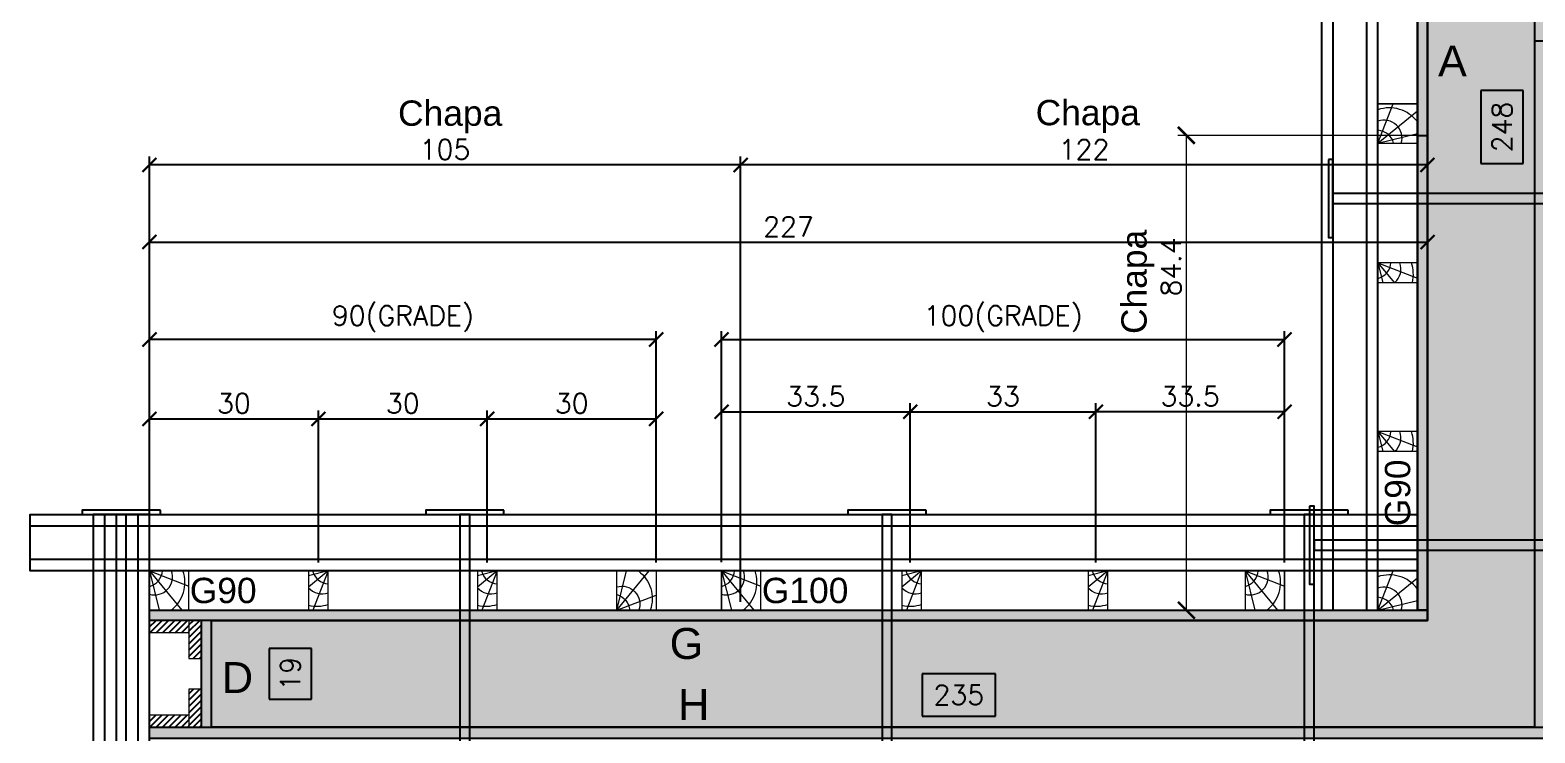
# Model space of a CAD drawing. Extents: x -23436 to 4767, y -4131 to 9755.
# Drawn here: x -15525 to -14990, y 2162 to 2412 of the extents above; entities that cross this region are included whole.
import ezdxf
from ezdxf.enums import TextEntityAlignment as Align

# ---------------------------------------------------------------- set-up
doc = ezdxf.new("R2010")
doc.units = 0
doc.header["$PDMODE"] = 2
doc.header["$PDSIZE"] = 10
doc.linetypes.add('CABLIN', pattern=[0.35, 0.25, -0.1])
doc.linetypes.add('HIDDEN', pattern=[9.525, 6.35, -3.175])
doc.layers.get('0').update_dxf_attribs({"lineweight": 13})
doc.layers.get('Defpoints').update_dxf_attribs({"lineweight": 13})
for name, color, linetype in [('Barra de Ancoragem', 20, 'Continuous'), ('CHAPA', 1, 'Continuous'), ('Concreto', 250, 'HIDDEN'), ('Cota', 4, 'Continuous'), ('Cota Seção (2x)', 4, 'Continuous'), ('Hachura', 252, 'CABLIN'), ('Painéis', 30, 'Continuous'), ('Perfil Metálico', 224, 'Continuous'), ('TEXTO_GERAL', 7, 'Continuous')]:
    doc.layers.add(name, color=color, linetype=linetype)
for name, color, linetype, lineweight in [('contorno de painel', 7, 'Continuous', 13), ('Madeira', 100, 'Continuous', 13), ('sarrafo', 93, 'Continuous', 13), ('Texto Seção', 7, 'Continuous', 15)]:
    doc.layers.add(name, color=color, linetype=linetype, lineweight=lineweight)
doc.styles.add('ARIAL', font='arial.ttf', dxfattribs={"oblique": 15, "height": 25})
doc.styles.add('ROMANS', font='romans.shx')
doc.styles.add('SANSSERIF', font='sas_____.pfb')
doc.dimstyles.new('COTA SECAO', dxfattribs={"dimtxt": 7, "dimasz": 5, "dimexe": 3, "dimexo": 3, "dimgap": 2, "dimtad": 3, "dimdec": 1, "dimlfac": 0.5, "dimzin": 12, "dimdsep": 46, "dimtxsty": 'ROMANS', "dimblk": 'ARCHTICK', "dimcen": 0, "dimclrd": 4, "dimclre": 4, "dimclrt": 1, "dimadec": 1, "dimazin": 3, "dimtfac": 1, "dimtdec": 1, "dimtmove": 0, "dimatfit": 3, "dimldrblk": 'OBLIQUE', "dimfxl": 0, "dimtolj": 1, "dimtzin": 12, "dimarcsym": 0})
doc.dimstyles.new('SECÇÃO 2', dxfattribs={"dimtxt": 7, "dimasz": 6, "dimexe": 0.18, "dimexo": 2, "dimgap": -4, "dimtad": 3, "dimdec": 1, "dimlfac": 0.5, "dimzin": 12, "dimdsep": 46, "dimtxsty": 'ROMANS', "dimblk": 'ARCHTICK', "dimcen": 0.09, "dimse1": 1, "dimse2": 1, "dimsd1": 1, "dimsd2": 1, "dimclrd": 180, "dimclre": 5, "dimclrt": 1, "dimadec": 0, "dimazin": 3, "dimtfac": 1, "dimtdec": 1, "dimtofl": 0, "dimtmove": 0, "dimatfit": 3, "dimldrblk": 'ARCHTICK', "dimfxl": 0, "dimtolj": 1, "dimtzin": 0, "dimarcsym": 0})

# ---------------------------------------------------------------- blocks, each defined once
blk = doc.blocks.new('*D1323')
at = {"layer": 'contorno de painel', "color": 180, "lineweight": -2, "transparency": 16777216}
for p, q in [((-15424.64, 2192.12), (-15439.64, 2192.12)), ((-15439.64, 2192.12), (-15439.64, 2174.12)), ((-15424.64, 2174.12), (-15424.64, 2192.12)), ((-15439.64, 2174.12), (-15424.64, 2174.12))]:
    blk.add_line(p, q, dxfattribs=at)
at = {"layer": 'Defpoints', "color": 0, "transparency": 16777216}
for p in [(-15482.18, 2202.12), (-15482.18, 2164.12), (-15420.64, 2164.12)]:
    blk.add_point(p, dxfattribs=at)
at = {"layer": 'contorno de painel', "color": 1, "transparency": 16777216, "insert": (-15432.14, 2183.12), "char_height": 7, "attachment_point": 5, "rotation": 90, "style": 'ROMANS'}
blk.add_mtext('\\A1;19', dxfattribs=at)
blk = doc.blocks.new('_ArchTick')
at = {"color": 0, "linetype": 'ByBlock', "const_width": 0.15}
blk.add_lwpolyline([(-0.5, -0.5), (0.5, 0.5)], dxfattribs=at)
blk = doc.blocks.new('*D1324')
at = {"layer": 'contorno de painel', "color": 180, "lineweight": -2, "transparency": 16777216}
for p, q in [((-15181.66, 2183.12), (-15207.66, 2183.12)), ((-15207.66, 2183.12), (-15207.66, 2168.12)), ((-15181.66, 2168.12), (-15181.66, 2183.12)), ((-15207.66, 2168.12), (-15181.66, 2168.12))]:
    blk.add_line(p, q, dxfattribs=at)
at = {"layer": 'Defpoints', "color": 0, "transparency": 16777216}
for p in [(-15460.18, 2164.12), (-14990.18, 2164.12), (-14990.18, 2164.12)]:
    blk.add_point(p, dxfattribs=at)
at = {"layer": 'contorno de painel', "color": 1, "transparency": 16777216, "insert": (-15194.66, 2175.62), "char_height": 7, "attachment_point": 5, "style": 'ROMANS'}
blk.add_mtext('\\A1;235', dxfattribs=at)
blk = doc.blocks.new('*D1325')
at = {"layer": 'contorno de painel', "color": 180, "lineweight": -2, "transparency": 16777216}
for p, q in [((-14994.18, 2390.49), (-15009.18, 2390.49)), ((-15009.18, 2390.49), (-15009.18, 2364.49)), ((-14994.18, 2364.49), (-14994.18, 2390.49)), ((-15009.18, 2364.49), (-14994.18, 2364.49))]:
    blk.add_line(p, q, dxfattribs=at)
at = {"layer": 'Defpoints', "color": 0, "transparency": 16777216}
for p in [(-14990.18, 2660.12), (-14990.18, 2164.12), (-14990.18, 2164.12)]:
    blk.add_point(p, dxfattribs=at)
at = {"layer": 'contorno de painel', "color": 1, "transparency": 16777216, "insert": (-15001.68, 2377.49), "char_height": 7, "attachment_point": 5, "rotation": 90, "style": 'ROMANS'}
blk.add_mtext('\\A1;248', dxfattribs=at)
blk = doc.blocks.new('*D1328')
at = {"layer": 'contorno de painel', "color": 180, "lineweight": -2, "transparency": 16777216}
for p, q in [((-15011.21, 2451.89), (-15026.21, 2451.89)), ((-15026.21, 2451.89), (-15026.21, 2415.55)), ((-15011.21, 2415.55), (-15011.21, 2451.89)), ((-15026.21, 2415.55), (-15011.21, 2415.55))]:
    blk.add_line(p, q, dxfattribs=at)
at = {"layer": 'Defpoints', "color": 0, "transparency": 16777216}
for p in [(-15031.78, 2618.52), (-15031.78, 2205.72), (-15007.21, 2205.72)]:
    blk.add_point(p, dxfattribs=at)
at = {"layer": 'contorno de painel', "color": 1, "transparency": 16777216, "insert": (-15018.71, 2433.72), "char_height": 7, "attachment_point": 5, "rotation": 90, "style": 'ROMANS'}
blk.add_mtext('\\A1;206.4', dxfattribs=at)
blk = doc.blocks.new('*D1256')
at = {"layer": 'Cota Seção (2x)', "color": 4, "lineweight": 5, "transparency": 16777216}
for p, q in [((-15031.18, 2374.52), (-15116.82, 2374.52)), ((-15113.82, 2205.72), (-15113.82, 2374.52)), ((-15031.18, 2205.72), (-15116.82, 2205.72))]:
    blk.add_line(p, q, dxfattribs=at)
at = {"layer": 'Defpoints', "color": 0, "transparency": 16777216}
for p in [(-15113.82, 2374.52), (-15028.18, 2374.52), (-15028.18, 2205.72)]:
    blk.add_point(p, dxfattribs=at)
at = {"layer": 'Cota Seção (2x)', "color": 4, "lineweight": 5, "transparency": 16777216, "xscale": 6, "yscale": 6, "zscale": 6}
for p, rotation in [((-15113.82, 2374.52), 90), ((-15113.82, 2205.72), 270)]:
    blk.add_blockref('_ArchTick', p, dxfattribs=dict(at, rotation=rotation))
at = {"layer": 'Cota Seção (2x)', "color": 1, "transparency": 16777216, "insert": (-15119.32, 2327.74), "char_height": 7, "attachment_point": 5, "rotation": 90, "style": 'ROMANS'}
blk.add_mtext('\\A1;84.4 ', dxfattribs=at)
blk = doc.blocks.new('_OBLIQUE')
at = {"color": 0, "linetype": 'ByBlock', "lineweight": -2}
for p, q in [((0, 0), (-1, 0)), ((-0.5, -0.5), (0.5, 0.5))]:
    blk.add_line(p, q, dxfattribs=at)
blk = doc.blocks.new('*D1273')
at = {"layer": 'Cota', "color": 4, "lineweight": -2, "transparency": 16777216}
for p, q in [((-15482.18, 2208.72), (-15482.18, 2339.6)), ((-15482.18, 2336.6), (-15028.18, 2336.6)), ((-15028.18, 2208.72), (-15028.18, 2339.6))]:
    blk.add_line(p, q, dxfattribs=at)
at = {"layer": 'Defpoints', "color": 0, "transparency": 16777216}
for p in [(-15028.18, 2336.6), (-15482.18, 2205.72), (-15028.18, 2205.72)]:
    blk.add_point(p, dxfattribs=at)
at = {"layer": 'Cota', "color": 4, "lineweight": -2, "transparency": 16777216, "xscale": 5, "yscale": 5, "zscale": 5, "rotation": 180}
blk.add_blockref('_ArchTick', (-15482.18, 2336.6), dxfattribs=at)
at = {"layer": 'Cota', "color": 4, "lineweight": -2, "transparency": 16777216, "xscale": 5, "yscale": 5, "zscale": 5}
blk.add_blockref('_ArchTick', (-15028.18, 2336.6), dxfattribs=at)
at = {"layer": 'Cota', "color": 1, "transparency": 16777216, "insert": (-15255.18, 2342.1), "char_height": 7, "attachment_point": 5, "style": 'ROMANS'}
blk.add_mtext('\\A1;227', dxfattribs=at)
blk = doc.blocks.new('PONTALETE')
at = {"layer": 'Madeira'}
for q in [(2.71, 7), (7, 5.76), (7, 1.74)]:
    blk.add_line((0, 0), q, dxfattribs=at)
blk.add_lwpolyline([(0, 0), (7, 0), (7, 7), (0, 7)], close=True, dxfattribs=at)
for centre, radius, start, end in [((2.04, 0.06), 6.23, 37.2818, 109.0913), ((1.09, 0.9), 3.19, 343.603, 109.9847), ((-0.21, -0.78), 3.09, 14.6322, 86.0383)]:
    blk.add_arc(centre, radius, start, end, dxfattribs=at)
blk = doc.blocks.new('MEIO PONTALETE')
at = {"layer": 'Madeira'}
for q in [(2.71, 7), (3.5, 2.88), (3.5, 0.87)]:
    blk.add_line((0, 0), q, dxfattribs=at)
blk.add_lwpolyline([(0, 0), (3.5, 0), (3.5, 7), (0, 7)], close=True, dxfattribs=at)
for centre, radius, start, end in [((2.04, 0.06), 6.23, 76.4499, 109.0913), ((1.09, 0.9), 3.19, 40.9063, 109.9847), ((-0.21, -0.78), 3.09, 14.6322, 86.0383)]:
    blk.add_arc(centre, radius, start, end, dxfattribs=at)
blk = doc.blocks.new('*D1274')
at = {"layer": 'Cota', "color": 4, "lineweight": -2, "transparency": 16777216}
for p, q in [((-15482.18, 2222.72), (-15482.18, 2276.74)), ((-15482.18, 2273.74), (-15422.18, 2273.74)), ((-15422.18, 2222.72), (-15422.18, 2276.74))]:
    blk.add_line(p, q, dxfattribs=at)
at = {"layer": 'Defpoints', "color": 0, "transparency": 16777216}
for p in [(-15422.18, 2273.74), (-15482.18, 2219.72), (-15422.18, 2219.72)]:
    blk.add_point(p, dxfattribs=at)
at = {"layer": 'Cota', "color": 4, "lineweight": -2, "transparency": 16777216, "xscale": 5, "yscale": 5, "zscale": 5, "rotation": 180}
blk.add_blockref('_ArchTick', (-15482.18, 2273.74), dxfattribs=at)
at = {"layer": 'Cota', "color": 4, "lineweight": -2, "transparency": 16777216, "xscale": 5, "yscale": 5, "zscale": 5}
blk.add_blockref('_ArchTick', (-15422.18, 2273.74), dxfattribs=at)
at = {"layer": 'Cota', "color": 1, "transparency": 16777216, "insert": (-15452.18, 2279.24), "char_height": 7, "attachment_point": 5, "style": 'ROMANS'}
blk.add_mtext('\\A1;30', dxfattribs=at)
blk = doc.blocks.new('*D1275')
at = {"layer": 'Cota', "color": 4, "lineweight": -2, "transparency": 16777216}
for p, q in [((-15422.18, 2222.72), (-15422.18, 2276.74)), ((-15422.18, 2273.74), (-15362.18, 2273.74)), ((-15362.18, 2222.72), (-15362.18, 2276.74))]:
    blk.add_line(p, q, dxfattribs=at)
at = {"layer": 'Defpoints', "color": 0, "transparency": 16777216}
for p in [(-15362.18, 2273.74), (-15422.18, 2219.72), (-15362.18, 2219.72)]:
    blk.add_point(p, dxfattribs=at)
at = {"layer": 'Cota', "color": 4, "lineweight": -2, "transparency": 16777216, "xscale": 5, "yscale": 5, "zscale": 5, "rotation": 180}
blk.add_blockref('_ArchTick', (-15422.18, 2273.74), dxfattribs=at)
at = {"layer": 'Cota', "color": 4, "lineweight": -2, "transparency": 16777216, "xscale": 5, "yscale": 5, "zscale": 5}
blk.add_blockref('_ArchTick', (-15362.18, 2273.74), dxfattribs=at)
at = {"layer": 'Cota', "color": 1, "transparency": 16777216, "insert": (-15392.18, 2279.24), "char_height": 7, "attachment_point": 5, "style": 'ROMANS'}
blk.add_mtext('\\A1;30', dxfattribs=at)
blk = doc.blocks.new('*D1276')
at = {"layer": 'Cota', "color": 4, "lineweight": -2, "transparency": 16777216}
for p, q in [((-15362.18, 2222.72), (-15362.18, 2276.74)), ((-15362.18, 2273.74), (-15302.18, 2273.74)), ((-15302.18, 2222.72), (-15302.18, 2276.74))]:
    blk.add_line(p, q, dxfattribs=at)
at = {"layer": 'Defpoints', "color": 0, "transparency": 16777216}
for p in [(-15302.18, 2273.74), (-15362.18, 2219.72), (-15302.18, 2219.72)]:
    blk.add_point(p, dxfattribs=at)
at = {"layer": 'Cota', "color": 4, "lineweight": -2, "transparency": 16777216, "xscale": 5, "yscale": 5, "zscale": 5, "rotation": 180}
blk.add_blockref('_ArchTick', (-15362.18, 2273.74), dxfattribs=at)
at = {"layer": 'Cota', "color": 4, "lineweight": -2, "transparency": 16777216, "xscale": 5, "yscale": 5, "zscale": 5}
blk.add_blockref('_ArchTick', (-15302.18, 2273.74), dxfattribs=at)
at = {"layer": 'Cota', "color": 1, "transparency": 16777216, "insert": (-15332.18, 2279.24), "char_height": 7, "attachment_point": 5, "style": 'ROMANS'}
blk.add_mtext('\\A1;30', dxfattribs=at)
blk = doc.blocks.new('*D1277')
at = {"layer": 'Cota', "color": 4, "lineweight": -2, "transparency": 16777216}
for p, q in [((-15482.18, 2222.72), (-15482.18, 2304.95)), ((-15302.18, 2222.72), (-15302.18, 2304.95)), ((-15302.18, 2301.95), (-15482.18, 2301.95))]:
    blk.add_line(p, q, dxfattribs=at)
at = {"layer": 'Defpoints', "color": 0, "transparency": 16777216}
for p in [(-15482.18, 2301.95), (-15482.18, 2219.72), (-15302.18, 2219.72)]:
    blk.add_point(p, dxfattribs=at)
at = {"layer": 'Cota', "color": 4, "lineweight": -2, "transparency": 16777216, "xscale": 5, "yscale": 5, "zscale": 5, "rotation": 180}
blk.add_blockref('_ArchTick', (-15482.18, 2301.95), dxfattribs=at)
at = {"layer": 'Cota', "color": 4, "lineweight": -2, "transparency": 16777216, "xscale": 5, "yscale": 5, "zscale": 5}
blk.add_blockref('_ArchTick', (-15302.18, 2301.95), dxfattribs=at)
at = {"layer": 'Cota', "color": 1, "transparency": 16777216, "insert": (-15392.18, 2309.29), "char_height": 7, "attachment_point": 5, "style": 'ROMANS'}
blk.add_mtext('\\A1;90(GRADE)', dxfattribs=at)
blk = doc.blocks.new('*D1278')
at = {"layer": 'Cota', "color": 4, "lineweight": -2, "transparency": 16777216}
for p, q in [((-15272.18, 2208.72), (-15272.18, 2366.99)), ((-15028.18, 2363.99), (-15272.18, 2363.99)), ((-15028.18, 2208.72), (-15028.18, 2366.99))]:
    blk.add_line(p, q, dxfattribs=at)
at = {"layer": 'Defpoints', "color": 0, "transparency": 16777216}
for p in [(-15272.18, 2363.99), (-15272.18, 2205.72), (-15028.18, 2205.72)]:
    blk.add_point(p, dxfattribs=at)
at = {"layer": 'Cota', "color": 4, "lineweight": -2, "transparency": 16777216, "xscale": 5, "yscale": 5, "zscale": 5, "rotation": 180}
blk.add_blockref('_ArchTick', (-15272.18, 2363.99), dxfattribs=at)
at = {"layer": 'Cota', "color": 4, "lineweight": -2, "transparency": 16777216, "xscale": 5, "yscale": 5, "zscale": 5}
blk.add_blockref('_ArchTick', (-15028.18, 2363.99), dxfattribs=at)
at = {"layer": 'Cota', "color": 1, "transparency": 16777216, "insert": (-15150.18, 2369.49), "char_height": 7, "attachment_point": 5, "style": 'ROMANS'}
blk.add_mtext('\\A1;122', dxfattribs=at)
blk = doc.blocks.new('*D1279')
at = {"layer": 'Cota', "color": 4, "lineweight": -2, "transparency": 16777216}
for p, q in [((-15482.18, 2222.72), (-15482.18, 2366.99)), ((-15272.18, 2363.99), (-15482.18, 2363.99)), ((-15272.18, 2222.72), (-15272.18, 2366.99))]:
    blk.add_line(p, q, dxfattribs=at)
at = {"layer": 'Defpoints', "color": 0, "transparency": 16777216}
for p in [(-15482.18, 2363.99), (-15482.18, 2219.72), (-15272.18, 2219.72)]:
    blk.add_point(p, dxfattribs=at)
at = {"layer": 'Cota', "color": 4, "lineweight": -2, "transparency": 16777216, "xscale": 5, "yscale": 5, "zscale": 5, "rotation": 180}
blk.add_blockref('_ArchTick', (-15482.18, 2363.99), dxfattribs=at)
at = {"layer": 'Cota', "color": 4, "lineweight": -2, "transparency": 16777216, "xscale": 5, "yscale": 5, "zscale": 5}
blk.add_blockref('_ArchTick', (-15272.18, 2363.99), dxfattribs=at)
at = {"layer": 'Cota', "color": 1, "transparency": 16777216, "insert": (-15377.18, 2369.49), "char_height": 7, "attachment_point": 5, "style": 'ROMANS'}
blk.add_mtext('\\A1;105', dxfattribs=at)
blk = doc.blocks.new('*D1343')
at = {"layer": 'Cota Seção (2x)', "color": 4, "lineweight": -2, "transparency": 16777216}
for p, q in [((-15278.96, 2222.76), (-15278.96, 2279.29)), ((-15211.96, 2222.73), (-15211.96, 2279.29)), ((-15278.96, 2276.29), (-15211.96, 2276.29))]:
    blk.add_line(p, q, dxfattribs=at)
at = {"layer": 'Defpoints', "color": 0, "transparency": 16777216}
for p in [(-15211.96, 2276.29), (-15278.96, 2219.76), (-15211.96, 2219.73)]:
    blk.add_point(p, dxfattribs=at)
at = {"layer": 'Cota Seção (2x)', "color": 4, "lineweight": -2, "transparency": 16777216, "xscale": 5, "yscale": 5, "zscale": 5, "rotation": 180}
blk.add_blockref('_ArchTick', (-15278.96, 2276.29), dxfattribs=at)
at = {"layer": 'Cota Seção (2x)', "color": 4, "lineweight": -2, "transparency": 16777216, "xscale": 5, "yscale": 5, "zscale": 5}
blk.add_blockref('_ArchTick', (-15211.96, 2276.29), dxfattribs=at)
at = {"layer": 'Cota Seção (2x)', "color": 1, "transparency": 16777216, "insert": (-15245.46, 2281.79), "char_height": 7, "attachment_point": 5, "style": 'ROMANS'}
blk.add_mtext('\\A1;33.5', dxfattribs=at)
blk = doc.blocks.new('*D1344')
at = {"layer": 'Cota Seção (2x)', "color": 4, "lineweight": -2, "transparency": 16777216}
for p, q in [((-15146, 2222.75), (-15146, 2279.29)), ((-15078.96, 2222.76), (-15078.96, 2279.29)), ((-15078.96, 2276.29), (-15146, 2276.29))]:
    blk.add_line(p, q, dxfattribs=at)
at = {"layer": 'Defpoints', "color": 0, "transparency": 16777216}
for p in [(-15146, 2276.29), (-15146, 2219.75), (-15078.96, 2219.76)]:
    blk.add_point(p, dxfattribs=at)
at = {"layer": 'Cota Seção (2x)', "color": 4, "lineweight": -2, "transparency": 16777216, "xscale": 5, "yscale": 5, "zscale": 5, "rotation": 180}
blk.add_blockref('_ArchTick', (-15146, 2276.29), dxfattribs=at)
at = {"layer": 'Cota Seção (2x)', "color": 4, "lineweight": -2, "transparency": 16777216, "xscale": 5, "yscale": 5, "zscale": 5}
blk.add_blockref('_ArchTick', (-15078.96, 2276.29), dxfattribs=at)
at = {"layer": 'Cota Seção (2x)', "color": 1, "transparency": 16777216, "insert": (-15112.48, 2281.79), "char_height": 7, "attachment_point": 5, "style": 'ROMANS'}
blk.add_mtext('\\A1;33.5', dxfattribs=at)
blk = doc.blocks.new('*D1345')
at = {"layer": 'Cota Seção (2x)', "color": 4, "lineweight": -2, "transparency": 16777216}
for p, q in [((-15211.96, 2222.76), (-15211.96, 2279.29)), ((-15146, 2222.75), (-15146, 2279.29)), ((-15211.96, 2276.29), (-15146, 2276.29))]:
    blk.add_line(p, q, dxfattribs=at)
at = {"layer": 'Defpoints', "color": 0, "transparency": 16777216}
for p in [(-15146, 2276.29), (-15211.96, 2219.76), (-15146, 2219.75)]:
    blk.add_point(p, dxfattribs=at)
at = {"layer": 'Cota Seção (2x)', "color": 4, "lineweight": -2, "transparency": 16777216, "xscale": 5, "yscale": 5, "zscale": 5, "rotation": 180}
blk.add_blockref('_ArchTick', (-15211.96, 2276.29), dxfattribs=at)
at = {"layer": 'Cota Seção (2x)', "color": 4, "lineweight": -2, "transparency": 16777216, "xscale": 5, "yscale": 5, "zscale": 5}
blk.add_blockref('_ArchTick', (-15146, 2276.29), dxfattribs=at)
at = {"layer": 'Cota Seção (2x)', "color": 1, "transparency": 16777216, "insert": (-15178.98, 2281.79), "char_height": 7, "attachment_point": 5, "style": 'ROMANS'}
blk.add_mtext('\\A1;33', dxfattribs=at)
blk = doc.blocks.new('*D1346')
at = {"layer": 'Cota Seção (2x)', "color": 4, "lineweight": -2, "transparency": 16777216}
for p, q in [((-15278.96, 2222.76), (-15278.96, 2304.95)), ((-15078.96, 2222.72), (-15078.96, 2304.95)), ((-15278.96, 2301.95), (-15078.96, 2301.95))]:
    blk.add_line(p, q, dxfattribs=at)
at = {"layer": 'Defpoints', "color": 0, "transparency": 16777216}
for p in [(-15078.96, 2301.95), (-15278.96, 2219.76), (-15078.96, 2219.72)]:
    blk.add_point(p, dxfattribs=at)
at = {"layer": 'Cota Seção (2x)', "color": 4, "lineweight": -2, "transparency": 16777216, "xscale": 5, "yscale": 5, "zscale": 5, "rotation": 180}
blk.add_blockref('_ArchTick', (-15278.96, 2301.95), dxfattribs=at)
at = {"layer": 'Cota Seção (2x)', "color": 4, "lineweight": -2, "transparency": 16777216, "xscale": 5, "yscale": 5, "zscale": 5}
blk.add_blockref('_ArchTick', (-15078.96, 2301.95), dxfattribs=at)
at = {"layer": 'Cota Seção (2x)', "color": 1, "transparency": 16777216, "insert": (-15178.96, 2309.29), "char_height": 7, "attachment_point": 5, "style": 'ROMANS'}
blk.add_mtext('\\A1;100(GRADE)', dxfattribs=at)

msp = doc.modelspace()

# ---------------------------------------------------------------- hatches: boundary and pattern name
at = {"layer": 'Concreto'}
h = msp.add_hatch(dxfattribs=at)
h.set_pattern_fill('AR-CONC', color=256, scale=0.1, angle=-270)
h.set_pattern_definition([(140, (1422.901, 4570.816), (1.593909, 18.218467), [1.905, -20.955]), (85, (1422.901, 4570.816), (-19.105685, -3.524342), [1.524, -16.764058]), (190.45144, (1423.034, 4572.334), (-17.511775, 14.694125), [1.619, -17.809024]), (136.1842, (1417.82, 4570.816), (4.204233, 27.107904), [2.8575, -31.4325]), (186.63556, (1418.171, 4573.075), (-24.742612, 23.740413), [2.428502, -26.71356]), (81.18415, (1417.82, 4570.816), (-24.742612, 23.740413), [2.285997, -25.145973]), (111, (1419.091, 4573.356), (10.22652, 15.161439), [1.905, -20.955]), (56, (1419.091, 4573.356), (-18.418797, 6.180203), [1.524, -16.764]), (161.45145, (1419.943, 4574.62), (-8.192277, 21.341642), [1.619, -17.808994]), (127.5, (1422.901, 4570.816), (-8.455504, 0.3088603), [0, -16.5608, 0, -17.018, 0, -16.8275]), (97.5, (1422.901, 4570.816), (-10.0180575, 6.6819663), [0, -9.7028, 0, -16.1798, 0, -6.4135]), (57.5, (1422.901, 4565.1516), (0.5728744, 13.5590595), [0, -6.35, 0, -19.812, 0, -26.289]), (47.5, (1422.901, 4562.612), (-2.542649, 14.812918), [0, -8.255, 0, -13.1572, 0, -18.669])])
h.paths.add_polyline_path([(-15460.182, 2622.119), (-15460.182, 2660.119), (-14990.182, 2660.119), (-14990.182, 2164.117), (-15460.182, 2164.117), (-15460.182, 2202.117), (-15028.182, 2202.117), (-15028.182, 2622.119)])
at = {"layer": 'Hachura'}
h = msp.add_hatch(color=256, dxfattribs=at)
h.dxf.hatch_style = 1
h.paths.add_polyline_path([(-14990.182, 2164.117), (-14986.582, 2164.117), (-14986.582, 2660.119), (-14990.182, 2660.119)])
h = msp.add_hatch(color=256, dxfattribs=at)
h.dxf.hatch_style = 1
h.paths.add_polyline_path([(-15031.782, 2618.519), (-15028.182, 2618.519), (-15028.182, 2205.717), (-15031.782, 2205.717)])
h = msp.add_hatch(color=256, dxfattribs=at)
h.dxf.hatch_style = 1
h.paths.add_polyline_path([(-15028.182, 2202.117), (-15028.182, 2205.717), (-15482.182, 2205.717), (-15482.182, 2202.117)])
h = msp.add_hatch(dxfattribs=at)
h.set_pattern_fill('ANSI31', color=256, scale=0.5, style=0)
h.set_pattern_definition([(45, (-5979.23, 25732.1474), (-1.12253202, 1.12253202), [])])
h.paths.add_polyline_path([(-15468.182, 2197.717), (-15468.182, 2202.117), (-15482.182, 2202.117), (-15482.182, 2197.717)])
h = msp.add_hatch(dxfattribs=at)
h.set_pattern_fill('ANSI31', color=256, scale=0.5, style=0)
h.set_pattern_definition([(45, (-5979.23, 25083.5254), (-1.12253202, 1.12253202), [])])
h.paths.add_polyline_path([(-15468.182, 2202.117), (-15463.782, 2202.117), (-15463.782, 2188.617), (-15468.182, 2188.617)])
h = msp.add_hatch(color=256, dxfattribs=at)
h.dxf.hatch_style = 1
h.paths.add_polyline_path([(-15460.182, 2202.117), (-15463.782, 2202.117), (-15463.782, 2164.117), (-15460.182, 2164.117)])
h = msp.add_hatch(dxfattribs=at)
h.set_pattern_fill('ANSI31', color=256, scale=0.5, style=0)
h.set_pattern_definition([(45, (-5979.23, 25059.0254), (-1.12253202, 1.12253202), [])])
h.paths.add_polyline_path([(-15468.182, 2177.617), (-15463.782, 2177.617), (-15463.782, 2164.117), (-15468.182, 2164.117)])
h = msp.add_hatch(dxfattribs=at)
h.set_pattern_fill('ANSI31', color=256, scale=0.5, style=0)
h.set_pattern_definition([(45, (-5979.23, 25698.5474), (-1.12253202, 1.12253202), [])])
h.paths.add_polyline_path([(-15468.182, 2164.117), (-15468.182, 2168.517), (-15482.182, 2168.517), (-15482.182, 2164.117)])
h = msp.add_hatch(color=256, dxfattribs=at)
h.dxf.hatch_style = 1
h.paths.add_polyline_path([(-14968.182, 2164.117), (-14968.182, 2160.117), (-15482.182, 2160.117), (-15482.182, 2164.117)])

# ---------------------------------------------------------------- linework, layer by layer
for points in [[(-15031.782, 2205.717), (-15045.782, 2205.717), (-15045.782, 2385.717), (-15031.782, 2385.717)], [(-15482.182, 2205.717), (-15482.182, 2219.717), (-15302.182, 2219.717), (-15302.182, 2205.717)]]:
    msp.add_lwpolyline(points, close=True)
at = {"layer": 'Barra de Ancoragem', "flags": 128}
for points in [[(-15063.382, 2365.987), (-15063.382, 2338.251), (-15061.782, 2338.251), (-15061.782, 2365.987)], [(-15061.782, 2350.343), (-14952.582, 2350.343), (-14952.582, 2353.895), (-15061.782, 2353.895)], [(-15478.314, 2241.317), (-15506.05, 2241.317), (-15506.05, 2239.717), (-15478.314, 2239.717)], [(-15356.314, 2241.317), (-15384.05, 2241.317), (-15384.05, 2239.717), (-15356.314, 2239.717)], [(-15206.314, 2241.317), (-15234.05, 2241.317), (-15234.05, 2239.717), (-15206.314, 2239.717)], [(-15056.314, 2241.317), (-15084.05, 2241.317), (-15084.05, 2239.717), (-15056.314, 2239.717)], [(-15070.076, 2242.681), (-15070.076, 2214.944), (-15068.476, 2214.944), (-15068.476, 2242.681)], [(-15493.958, 2239.717), (-15493.958, 2111.694), (-15490.406, 2111.694), (-15490.406, 2239.717)], [(-15371.958, 2239.717), (-15371.958, 2126.117), (-15368.406, 2126.117), (-15368.406, 2239.717)], [(-15221.958, 2239.717), (-15221.958, 2126.117), (-15218.406, 2126.117), (-15218.406, 2239.717)], [(-15071.958, 2239.717), (-15071.958, 2126.117), (-15068.406, 2126.117), (-15068.406, 2239.717)], [(-15068.476, 2227.037), (-14952.582, 2227.037), (-14952.582, 2230.588), (-15068.476, 2230.588)]]:
    msp.add_lwpolyline(points, close=True, dxfattribs=at)
at = {"layer": 'CHAPA'}
for points in [[(-14990.182, 2164.117), (-14986.582, 2164.117), (-14986.582, 2660.119), (-14990.182, 2660.119)], [(-15031.782, 2205.717), (-15028.182, 2205.717), (-15028.182, 2618.519), (-15031.782, 2618.519)], [(-15482.182, 2205.717), (-15028.182, 2205.717), (-15028.182, 2202.117), (-15482.182, 2202.117)], [(-15460.182, 2202.117), (-15463.782, 2202.117), (-15463.782, 2164.117), (-15460.182, 2164.117)], [(-14968.182, 2164.117), (-14968.182, 2160.117), (-15482.182, 2160.117), (-15482.182, 2164.117)]]:
    msp.add_lwpolyline(points, close=True, dxfattribs=at)
at = {"layer": 'contorno de painel'}
for points in [[(-14990.182, 2164.117), (-14990.182, 2202.117), (-14990.182, 2202.117), (-14990.182, 2660.119), (-15460.182, 2660.119), (-15460.182, 2622.119), (-15028.182, 2622.119), (-15028.182, 2202.117), (-15460.182, 2202.117), (-15460.182, 2164.117)], [(-15028.182, 2205.717), (-15482.182, 2205.717), (-15482.182, 2202.117), (-15028.182, 2202.117)]]:
    msp.add_lwpolyline(points, close=True, dxfattribs=at)
at = {"layer": 'Madeira'}
msp.add_lwpolyline([(-15278.958, 2205.717), (-15278.958, 2219.717), (-15078.958, 2219.717), (-15078.958, 2205.717)], close=True, dxfattribs=at)
at = {"layer": 'Painéis', "color": 32, "true_color": 0xcd6928}
for p, q in [((-14990.182, 2408.117), (-14986.582, 2408.117)), ((-15031.782, 2374.519), (-15028.182, 2374.519))]:
    msp.add_line(p, q, dxfattribs=at)
for points in [[(-15460.182, 2622.119), (-15460.182, 2660.119), (-14990.182, 2660.119), (-14990.182, 2164.117), (-15460.182, 2164.117), (-15460.182, 2202.117), (-15028.182, 2202.117), (-15028.182, 2622.119)], [(-15031.782, 2618.519), (-15028.182, 2618.519), (-15028.182, 2205.717), (-15031.782, 2205.717)]]:
    msp.add_lwpolyline(points, close=True, dxfattribs=at)
at = {"layer": 'Perfil Metálico'}
for points in [[(-15065.782, 2205.717), (-15045.782, 2205.717), (-15045.782, 2618.519), (-15065.782, 2618.519)], [(-15049.782, 2618.519), (-15061.782, 2618.519), (-15061.782, 2205.717), (-15049.782, 2205.717)], [(-15031.782, 2239.717), (-15031.782, 2219.717), (-15524.58, 2219.717), (-15524.58, 2239.717)], [(-15524.58, 2223.717), (-15524.58, 2235.717), (-15031.782, 2235.717), (-15031.782, 2223.717)], [(-15502.182, 2111.694), (-15482.182, 2111.694), (-15482.182, 2239.717), (-15502.182, 2239.717)], [(-15486.182, 2239.717), (-15498.182, 2239.717), (-15498.182, 2111.694), (-15486.182, 2111.694)]]:
    msp.add_lwpolyline(points, close=True, dxfattribs=at)
at = {"layer": 'sarrafo'}
for points in [[(-15482.182, 2202.117), (-15468.182, 2202.117), (-15468.182, 2197.717), (-15482.182, 2197.717)], [(-15482.182, 2202.117), (-15468.182, 2202.117), (-15468.182, 2197.717), (-15482.182, 2197.717)], [(-15463.782, 2188.617), (-15463.782, 2202.117), (-15468.182, 2202.117), (-15468.182, 2188.617)], [(-15463.782, 2188.617), (-15463.782, 2202.117), (-15468.182, 2202.117), (-15468.182, 2188.617)], [(-15463.782, 2164.117), (-15463.782, 2177.617), (-15468.182, 2177.617), (-15468.182, 2164.117)], [(-15463.782, 2164.117), (-15463.782, 2177.617), (-15468.182, 2177.617), (-15468.182, 2164.117)], [(-15482.182, 2168.517), (-15468.182, 2168.517), (-15468.182, 2164.117), (-15482.182, 2164.117)], [(-15482.182, 2168.517), (-15468.182, 2168.517), (-15468.182, 2164.117), (-15482.182, 2164.117)]]:
    msp.add_lwpolyline(points, close=True, dxfattribs=at)

# ---------------------------------------------------------------- block references
at = {"layer": 'Madeira', "xscale": 2, "yscale": 2, "zscale": 2}
for p in [(-15045.782, 2371.717), (-15045.782, 2205.717)]:
    msp.add_blockref('PONTALETE', p, dxfattribs=at)
at = {"layer": 'Madeira'}
for name, p, xscale, yscale, zscale, rotation in [('MEIO PONTALETE', (-15045.782, 2329.217), 1.999999997962732, 1.999999997962732, 1.999999997962732, 269.9999999999999), ('MEIO PONTALETE', (-15045.782, 2269.218), 1.999999997962732, 1.999999997962732, 1.999999997962732, 269.9999999999999), ('PONTALETE', (-15482.182, 2219.717), 2, 2, 2, 269.9999999999999), ('MEIO PONTALETE', (-15418.681, 2219.717), 1.999999997962732, 1.999999997962732, 1.999999997962732, 179.9999999999999), ('MEIO PONTALETE', (-15358.682, 2219.717), 1.999999997962732, 1.999999997962732, 1.999999997962732, 179.9999999999999), ('PONTALETE', (-15316.182, 2205.717), -2, 2, 2, 270.0000000000001), ('PONTALETE', (-15278.958, 2219.717), 2, 2, 2, 270), ('MEIO PONTALETE', (-15207.891, 2219.717), 1.999999997962732, 1.999999997962732, 1.999999997962732, 179.9999999999999), ('MEIO PONTALETE', (-15141.733, 2219.717), 1.999999997962732, 1.999999997962732, 1.999999997962732, 179.9999999999999), ('PONTALETE', (-15092.958, 2219.717), 2, 2, 2, 270)]:
    msp.add_blockref(name, p, dxfattribs=dict(at, xscale=xscale, yscale=yscale, zscale=zscale, rotation=rotation))

# ---------------------------------------------------------------- texts
at = {"layer": 'Texto Seção', "color": 0, "linetype": 'Continuous', "style": 'SANSSERIF'}
msp.add_text('G90', height=9, rotation=90, dxfattribs=at).set_placement((-15038.818, 2235.549), align=Align.MIDDLE_LEFT)
for s, p in [('G90', (-15467.868, 2212.754)), ('G100', (-15264.644, 2212.754))]:
    msp.add_text(s, height=9, dxfattribs=at).set_placement(p, align=Align.MIDDLE_LEFT)
at = {"layer": 'TEXTO_GERAL', "style": 'ARIAL'}
for s, p in [('A', (-15019.316, 2400.948)), ('G', (-15291.403, 2193.909)), ('D', (-15450.894, 2181.8)), ('H', (-15288.827, 2172.255))]:
    msp.add_text(s, height=11, dxfattribs=at).set_placement(p, align=Align.MIDDLE_CENTER)
at = {"layer": 'TEXTO_GERAL', "color": 0, "linetype": 'Continuous', "style": 'SANSSERIF'}
for p in [(-15393.884, 2382.415), (-15167.379, 2382.604)]:
    msp.add_text('Chapa', height=9, dxfattribs=at).set_placement(p, align=Align.MIDDLE_LEFT)
msp.add_text('Chapa', height=9, rotation=90, dxfattribs=at).set_placement((-15132.442, 2303.907), align=Align.MIDDLE_LEFT)

# ---------------------------------------------------------------- dimensions: what is measured, and where the dimension line sits
at = {"layer": 'contorno de painel'}
for base, p1, p2, angle, picture, middle in [((-14990.182, 2164.117), (-14990.182, 2660.119), (-14990.182, 2164.117), 270, '*D1325', (-14990.182, 2377.486)), ((-15007.213, 2205.717), (-15031.782, 2618.519), (-15031.782, 2205.717), 90, '*D1328', (-15007.213, 2433.719)), ((-15420.645, 2164.117), (-15482.182, 2202.117), (-15482.182, 2164.117), 270, '*D1323', (-15420.645, 2183.117))]:
    dim = msp.add_linear_dim(base=base, p1=p1, p2=p2, angle=angle, dimstyle='SECÇÃO 2', dxfattribs=at)
    dim.commit()
    dim.dimension.update_dxf_attribs({"geometry": picture, "text_midpoint": middle, "dimtype": 160})
dim = msp.add_linear_dim(base=(-14990.182, 2164.117), p1=(-15460.182, 2164.117), p2=(-14990.182, 2164.117), dimstyle='SECÇÃO 2', dxfattribs=at)
dim.commit()
dim.dimension.update_dxf_attribs({"geometry": '*D1324', "text_midpoint": (-15194.658, 2164.117), "dimtype": 160})
at = {"layer": 'Cota'}
for base, p1, p2, picture, middle in [((-15482.182, 2363.993), (-15272.182, 2219.717), (-15482.182, 2219.717), '*D1279', (-15377.182, 2369.493)), ((-15272.182, 2363.993), (-15028.182, 2205.717), (-15272.182, 2205.717), '*D1278', (-15150.182, 2369.493)), ((-15422.181, 2273.738), (-15482.182, 2219.717), (-15422.181, 2219.717), '*D1274', (-15452.182, 2279.238)), ((-15362.182, 2273.738), (-15422.181, 2219.717), (-15362.182, 2219.717), '*D1275', (-15392.182, 2279.238)), ((-15302.182, 2273.738), (-15362.182, 2219.717), (-15302.182, 2219.717), '*D1276', (-15332.182, 2279.238))]:
    dim = msp.add_linear_dim(base=base, p1=p1, p2=p2, dimstyle='COTA SECAO', dxfattribs=at)
    dim.commit()
    dim.dimension.update_dxf_attribs({"geometry": picture, "text_midpoint": middle})
dim = msp.add_linear_dim(base=(-15028.182, 2336.6), p1=(-15482.182, 2205.717), p2=(-15028.182, 2205.717), dimstyle='COTA SECAO', dxfattribs=at)
dim.commit()
dim.dimension.update_dxf_attribs({"geometry": '*D1273', "text_midpoint": (-15255.182, 2336.6), "dimtype": 160})
dim = msp.add_linear_dim(base=(-15482.182, 2301.955), p1=(-15302.182, 2219.717), p2=(-15482.182, 2219.717), text='<>(GRADE)', dimstyle='COTA SECAO', dxfattribs=at)
dim.commit()
dim.dimension.update_dxf_attribs({"geometry": '*D1277', "text_midpoint": (-15392.182, 2309.288)})
at = {"layer": 'Cota Seção (2x)'}
dim = msp.add_linear_dim(base=(-15113.816, 2374.519), p1=(-15028.182, 2205.717), p2=(-15028.182, 2374.519), angle=90, text='<> ', dimstyle='COTA SECAO', override={"dimasz": 6, "dimdec": 2, "dimblk1": 'ArchTick', "dimblk2": 'ArchTick', "dimsah": 1, "dimtmove": 1, "dimlwd": 5, "dimlwe": 5}, dxfattribs=at)
dim.commit()
dim.dimension.update_dxf_attribs({"geometry": '*D1256', "text_midpoint": (-15113.816, 2327.743), "dimtype": 160})
dim = msp.add_linear_dim(base=(-15078.958, 2301.955), p1=(-15278.958, 2219.762), p2=(-15078.958, 2219.717), text='<>(GRADE)', dimstyle='COTA SECAO', dxfattribs=at)
dim.commit()
dim.dimension.update_dxf_attribs({"geometry": '*D1346', "text_midpoint": (-15178.958, 2309.288)})
for base, p1, p2, picture, middle in [((-15211.958, 2276.292), (-15278.958, 2219.762), (-15211.958, 2219.733), '*D1343', (-15245.458, 2281.792)), ((-15145.999, 2276.292), (-15211.958, 2219.762), (-15145.999, 2219.746), '*D1345', (-15178.978, 2281.792)), ((-15145.999, 2276.292), (-15078.958, 2219.762), (-15145.999, 2219.746), '*D1344', (-15112.478, 2281.792))]:
    dim = msp.add_linear_dim(base=base, p1=p1, p2=p2, dimstyle='COTA SECAO', dxfattribs=at)
    dim.commit()
    dim.dimension.update_dxf_attribs({"geometry": picture, "text_midpoint": middle})

doc.saveas('drawing.dxf')
